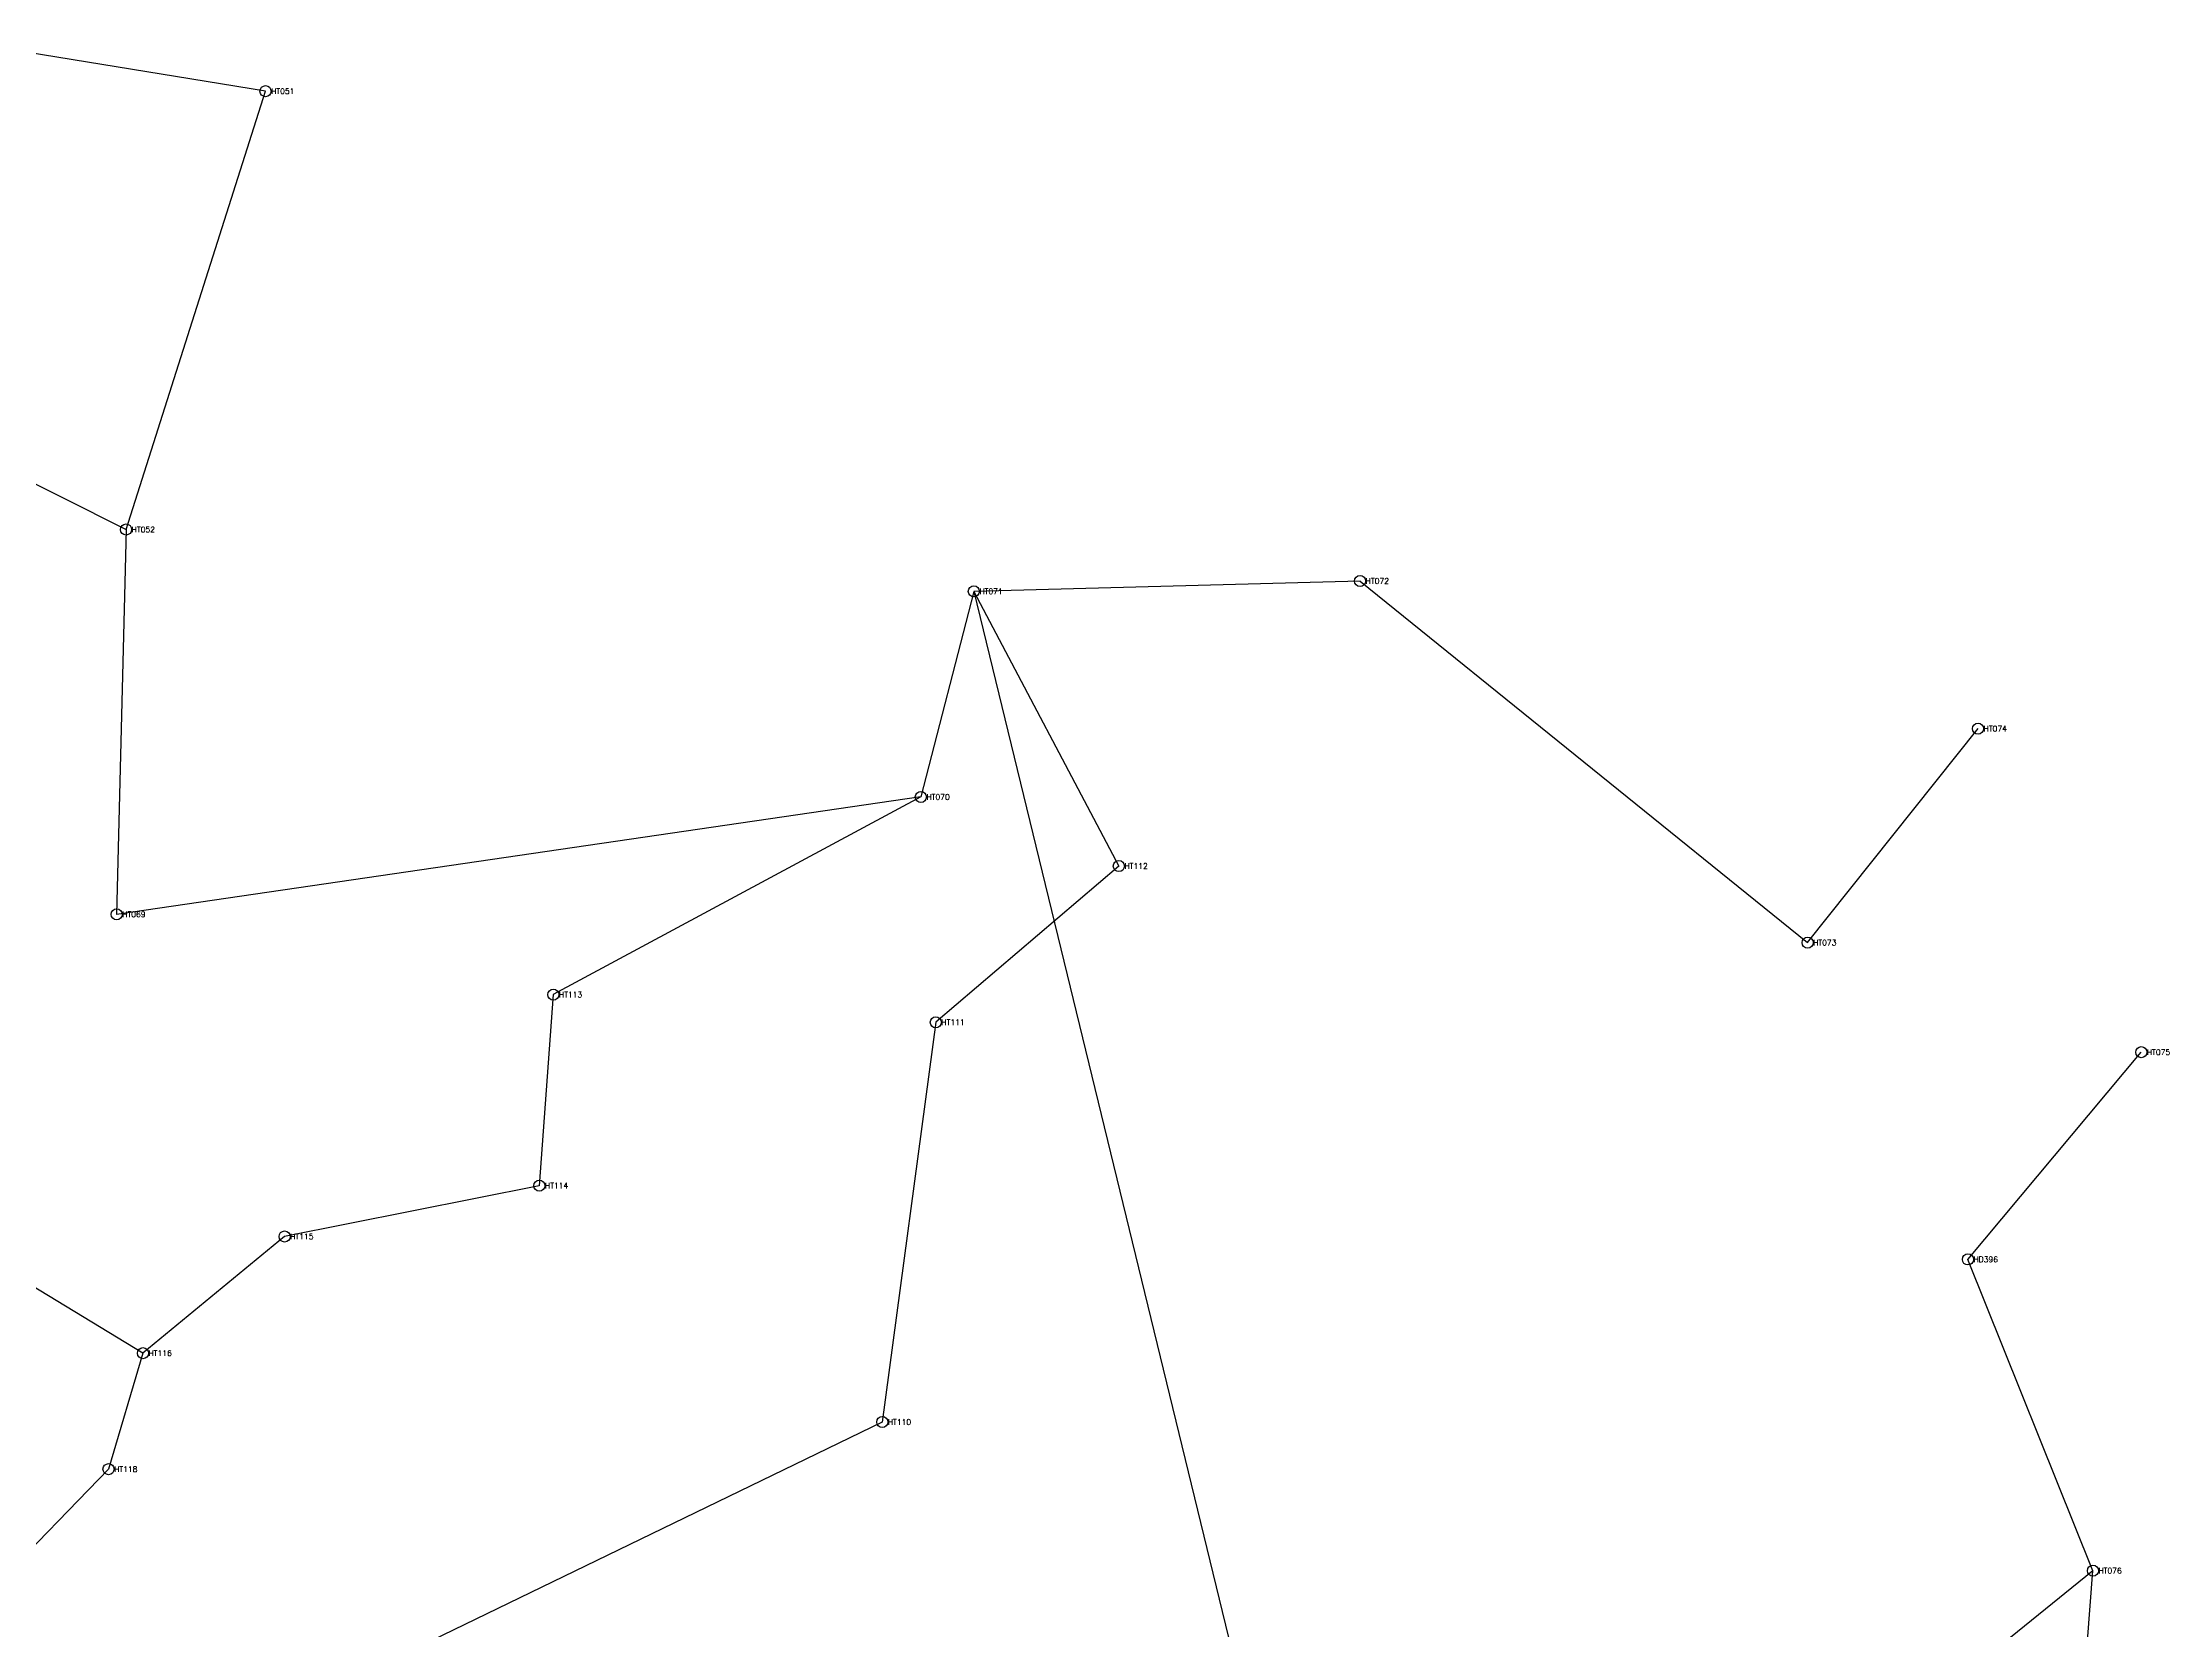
# Model space of a CAD drawing. Extents: x 249003 to 251270, y 2746050 to 2748778.
# Drawn here: x 250215.3 to 250598.2, y 2748474.6 to 2748760.4 of the extents above; entities that cross this region are included whole.
import ezdxf

# ---------------------------------------------------------------- set-up
doc = ezdxf.new("R2010")
doc.units = 0
doc.styles.get("Standard").update_dxf_attribs({"font": 'simplex'})

msp = doc.modelspace()

# ---------------------------------------------------------------- linework, layer by layer
at = {"color": 4}
for p, q in [((250255.444, 2748751.669), (250201.57, 2748760.423)), ((250230.344, 2748672.778), (250255.444, 2748751.669)), ((250171.315, 2748702.356), (250230.344, 2748672.778)), ((250230.344, 2748672.778), (250228.645, 2748603.52)), ((250452.487, 2748663.506), (250382.959, 2748661.647)), ((250452.487, 2748663.506), (250533.042, 2748598.432)), ((250382.959, 2748661.647), (250373.415, 2748624.645)), ((250382.959, 2748661.647), (250409.056, 2748612.2)), ((250382.959, 2748661.647), (250475.85, 2748280.308)), ((250533.042, 2748598.432), (250563.721, 2748636.941)), ((250373.415, 2748624.645), (250228.645, 2748603.52)), ((250373.415, 2748624.645), (250307.254, 2748589.062)), ((250409.056, 2748612.2), (250376.105, 2748584.087)), ((250307.254, 2748589.062), (250304.732, 2748554.681)), ((250376.105, 2748584.087), (250366.466, 2748512.139)), ((250561.903, 2748541.41), (250593.116, 2748578.705)), ((250233.378, 2748524.534), (250183.807, 2748554.591)), ((250304.732, 2748554.681), (250258.876, 2748545.533)), ((250258.876, 2748545.533), (250233.378, 2748524.534)), ((250584.403, 2748485.388), (250561.903, 2748541.41)), ((250233.378, 2748524.534), (250227.18, 2748503.664)), ((250366.466, 2748512.139), (250279.42, 2748469.974)), ((250227.18, 2748503.664), (250202.542, 2748478.294)), ((250584.403, 2748485.388), (250542.621, 2748451.597)), ((250578.38, 2748405.474), (250584.403, 2748485.388))]:
    msp.add_line(p, q, dxfattribs=at)
for centre in [(250255.444, 2748751.669), (250230.344, 2748672.778), (250452.487, 2748663.506), (250382.959, 2748661.647), (250563.721, 2748636.941), (250373.415, 2748624.645), (250409.056, 2748612.2), (250228.645, 2748603.52), (250533.042, 2748598.432), (250307.254, 2748589.062), (250376.105, 2748584.087), (250593.116, 2748578.705), (250304.732, 2748554.681), (250258.876, 2748545.533), (250561.903, 2748541.41), (250233.378, 2748524.534), (250366.466, 2748512.139), (250227.18, 2748503.664), (250584.403, 2748485.388)]:
    msp.add_circle(centre, 1)

# ---------------------------------------------------------------- texts
at = {"color": 5}
for s, p in [('HT051', (250256.444, 2748751.169)), ('HT052', (250231.344, 2748672.278)), ('HT072', (250453.487, 2748663.006)), ('HT071', (250383.959, 2748661.147)), ('HT074', (250564.721, 2748636.441)), ('HT070', (250374.415, 2748624.145)), ('HT112', (250410.056, 2748611.7)), ('HT069', (250229.645, 2748603.02)), ('HT073', (250534.042, 2748597.932)), ('HT113', (250308.254, 2748588.562)), ('HT111', (250377.105, 2748583.587)), ('HT075', (250594.116, 2748578.205)), ('HT114', (250305.732, 2748554.181)), ('HT115', (250259.876, 2748545.033)), ('HD396', (250562.903, 2748540.91)), ('HT116', (250234.378, 2748524.034)), ('HT110', (250367.466, 2748511.639)), ('HT118', (250228.18, 2748503.164)), ('HT076', (250585.403, 2748484.888))]:
    msp.add_text(s, height=1, dxfattribs=at).set_placement(p)

doc.saveas('drawing.dxf')
